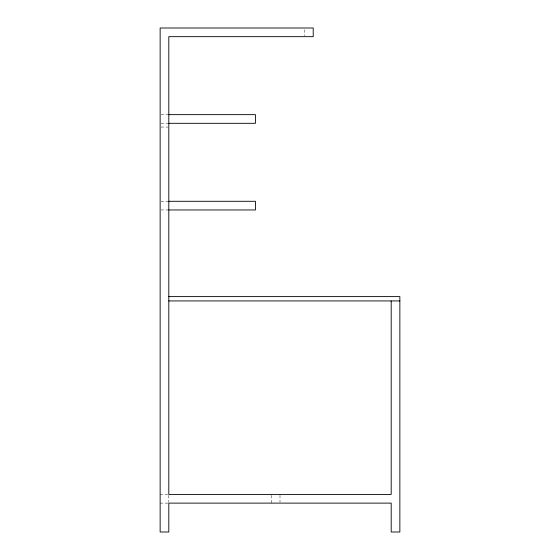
<?xml version="1.0" encoding="UTF-8"?>
<svg xmlns="http://www.w3.org/2000/svg" width="560" height="560" viewBox="0 0 560 560"><rect width="100%" height="100%" fill="white"/><g stroke="black" fill="none" stroke-linecap="round" stroke-linejoin="round"><path stroke-width="0.42" stroke-dasharray="2.8 2.1" d="M161.007 114.646L167.937 114.646M161.007 123.312L168.805 123.312M161.007 127.064L167.937 127.064M161.007 201.292L167.937 201.292M161.007 209.958L167.937 209.958M160.139 494.452L167.937 494.452M160.139 503.118L167.937 503.118M304.549 29.736L304.549 35.798M280 495.32L280 502.25M271.334 495.32L271.334 503.118M168.805 495.32L168.805 502.25"/><path stroke-width="0.84" d="M168.805 114.646L255.451 114.646L255.451 123.312L168.805 123.312M168.805 201.292L255.451 201.292L255.451 209.958L168.805 209.958M168.805 296.604L399.861 296.604L399.861 532L391.195 532L391.195 503.118L168.805 503.118L168.805 532L160.139 532L160.139 28L313.215 28L313.215 36.666L168.805 36.666L168.805 494.452L391.195 494.452L391.195 300.937M168.805 300.937L399.861 300.937"/></g></svg>
